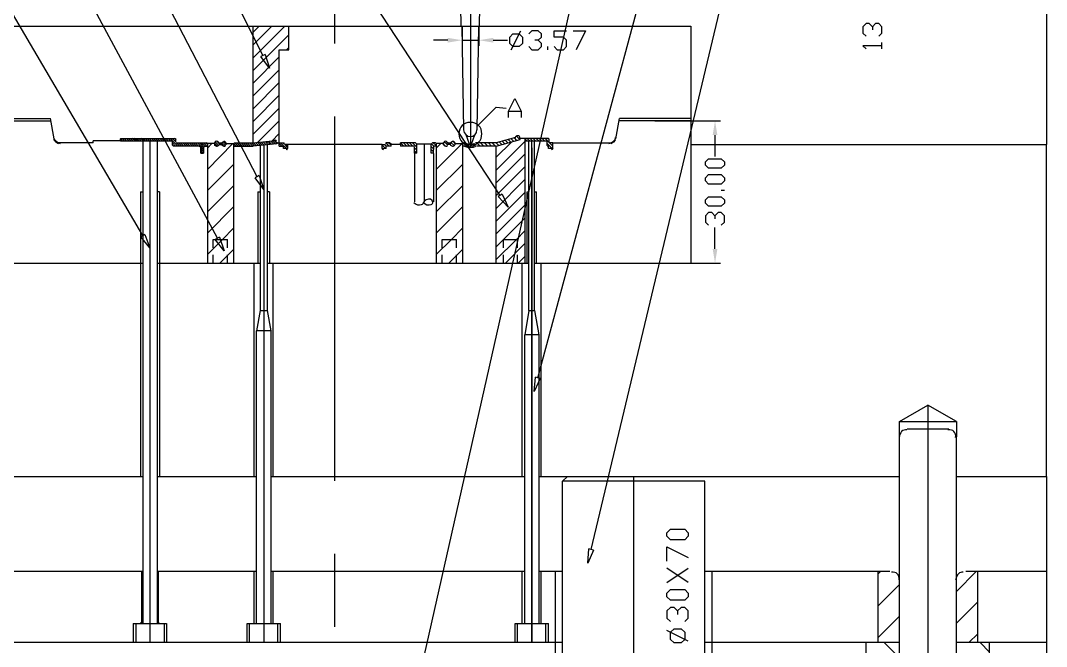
# Model space of a CAD drawing. Header units: inches. Extents: x 0 to 325, y 148 to 354.
# Drawn here: x 153 to 205.8, y 183 to 215.3 of the extents above; entities that cross this region are included whole.
import ezdxf

# ---------------------------------------------------------------- set-up
doc = ezdxf.new("R2010")
doc.units = ezdxf.units.IN
doc.header["$MEASUREMENT"] = 0

# ---------------------------------------------------------------- blocks, each defined once
blk = doc.blocks.new('AHH1270-500010_3')
at = {"transparency": 33554687}
for points in [[(175.022, 214.132), (175.755, 214.254), (175.022, 214.376)], [(177.359, 214.132), (176.626, 214.254), (177.358, 214.376)], [(188.902, 209.369), (188.78, 210.102), (188.658, 209.369)], [(188.902, 203.507), (188.78, 202.774), (188.658, 203.507)]]:
    blk.add_hatch(color=1, dxfattribs=at).paths.add_polyline_path(points)
at = {"color": 1, "transparency": 33554687}
for points in [[(182.409, 188.027), (195.54, 243.099), (196.268, 243.099)], [(165.505, 213.467), (150.933, 242.74), (150.2, 242.74)], [(177.725, 206.26), (153.816, 242.725), (153.083, 242.725)], [(172.515, 176.815), (187.368, 242.661), (188.101, 242.661)], [(179.659, 196.858), (192.037, 242.789), (192.691, 242.789)], [(159.311, 204.189), (136.852, 242.469), (136.124, 242.469)], [(163.158, 204.051), (142.515, 242.425), (141.782, 242.425)], [(165.205, 207.219), (146.893, 242.425), (146.16, 242.425)], [(176.186, 229.801), (176.186, 208.73)], [(169.209, 214.082), (169.209, 217.836)], [(196.883, 214.943), (196.721, 215.106), (196.558, 215.106), (196.396, 214.943), (196.396, 214.619), (196.558, 214.456)], [(197.208, 214.456), (197.375, 214.619), (197.375, 214.943), (197.208, 215.106), (197.045, 215.106), (196.883, 214.943), (196.883, 214.781)], [(175.753, 214.968), (175.753, 213.959)], [(176.623, 214.988), (176.623, 213.959)], [(178.375, 213.925), (178.213, 214.087), (178.213, 214.412), (178.375, 214.579), (178.7, 214.579), (178.862, 214.412), (178.862, 214.087), (178.7, 213.925), (178.375, 213.925)], [(178.291, 213.763), (178.783, 214.742)], [(179.679, 214.25), (179.841, 214.412), (179.841, 214.579), (179.679, 214.742), (179.349, 214.742), (179.187, 214.579)], [(180.49, 213.925), (180.653, 213.763), (180.977, 213.763), (181.14, 213.925), (181.14, 214.25), (180.977, 214.412), (180.49, 214.412), (180.49, 214.742), (181.14, 214.742)], [(181.469, 214.742), (182.119, 214.742), (181.632, 213.763)], [(175.02, 214.25), (174.287, 214.25)], [(175.753, 214.25), (176.623, 214.25)], [(177.356, 214.25), (178.09, 214.25)], [(179.187, 213.925), (179.349, 213.763), (179.679, 213.763), (179.841, 213.925), (179.841, 214.087), (179.679, 214.25), (179.511, 214.25)], [(197.375, 213.969), (196.396, 213.969), (196.558, 213.802)], [(197.375, 213.802), (197.375, 214.132)], [(165.618, 213.521), (165.834, 212.808), (165.397, 213.413)], [(165.618, 213.521), (165.397, 213.413)], [(180.166, 213.763), (180.166, 213.925)], [(169.209, 191.555), (169.209, 210.329)], [(185.681, 210.097), (189.07, 210.097)], [(188.775, 209.364), (188.775, 208.267)], [(162.371, 208.41), (162.371, 208.976)], [(189.267, 207.82), (189.105, 207.657), (188.45, 207.657), (188.288, 207.82), (188.288, 207.982), (188.45, 208.144), (189.105, 208.144), (189.267, 207.982), (189.267, 207.82)], [(165.313, 207.278), (165.544, 206.57), (165.097, 207.165)], [(165.313, 207.278), (165.097, 207.165)], [(189.267, 207.008), (189.105, 206.84), (188.45, 206.84), (188.288, 207.008), (188.288, 207.17), (188.45, 207.332), (189.105, 207.332), (189.267, 207.17), (189.267, 207.008)], [(177.829, 206.329), (178.124, 205.65), (177.622, 206.196)], [(177.829, 206.329), (177.622, 206.196)], [(189.267, 205.866), (189.105, 205.704), (188.45, 205.704), (188.288, 205.866), (188.288, 206.029), (188.45, 206.191), (189.105, 206.191), (189.267, 206.029), (189.267, 205.866)], [(189.267, 206.516), (189.105, 206.516)], [(188.775, 205.212), (188.613, 205.379), (188.45, 205.379), (188.288, 205.212), (188.288, 204.887), (188.45, 204.725)], [(189.105, 204.725), (189.267, 204.887), (189.267, 205.212), (189.105, 205.379), (188.942, 205.379), (188.775, 205.212), (188.775, 205.05)], [(188.775, 203.505), (188.775, 204.602)], [(159.419, 204.248), (159.685, 203.554), (159.208, 204.125)], [(159.419, 204.248), (159.208, 204.125)], [(163.266, 204.105), (163.503, 203.402), (163.05, 203.992)], [(163.266, 204.105), (163.05, 203.992)], [(187.531, 202.772), (189.07, 202.772)], [(179.777, 196.829), (179.472, 196.155), (179.541, 196.893)], [(179.777, 196.829), (179.541, 196.893)], [(199.741, 195.461), (199.741, 168.575)], [(187.403, 188.706), (187.221, 188.524), (186.488, 188.524), (186.305, 188.706), (186.305, 188.888), (186.488, 189.075), (187.221, 189.075), (187.403, 188.888), (187.403, 188.706)], [(186.305, 187.422), (186.305, 188.155), (187.403, 187.609)], [(169.209, 184.042), (169.209, 187.796)], [(182.527, 187.998), (182.237, 187.314), (182.291, 188.057)], [(182.527, 187.998), (182.291, 188.057)], [(187.403, 186.325), (186.305, 187.058)], [(186.305, 186.325), (187.403, 187.058)], [(187.403, 185.592), (187.221, 185.41), (186.488, 185.41), (186.305, 185.592), (186.305, 185.774), (186.488, 185.961), (187.221, 185.961), (187.403, 185.774), (187.403, 185.592)], [(186.852, 184.859), (186.67, 185.041), (186.488, 185.041), (186.305, 184.859), (186.305, 184.495), (186.488, 184.308)], [(187.221, 184.308), (187.403, 184.495), (187.403, 184.859), (187.221, 185.041), (187.039, 185.041), (186.852, 184.859), (186.852, 184.677)], [(187.403, 183.304), (186.305, 183.851)], [(187.221, 183.393), (187.039, 183.211), (186.67, 183.211), (186.488, 183.393), (186.488, 183.762), (186.67, 183.944), (187.039, 183.944), (187.221, 183.762), (187.221, 183.393)]]:
    blk.add_lwpolyline(points, dxfattribs=at)
at = {"color": 4, "transparency": 33554687}
for points in [[(205.847, 221.093), (205.847, 208.877)], [(175.718, 214.983), (175.63, 220.119)], [(176.653, 214.983), (176.746, 220.119)], [(150.888, 214.983), (187.531, 214.983)], [(164.998, 208.976), (164.998, 214.983)], [(164.998, 214.673), (165.308, 214.983)], [(164.998, 214.013), (165.967, 214.983)], [(164.998, 213.354), (166.627, 214.983)], [(164.998, 212.7), (166.833, 214.535)], [(166.833, 213.763), (166.833, 214.983)], [(175.846, 209.635), (175.753, 214.983)], [(176.53, 209.635), (176.623, 214.983)], [(187.531, 214.983), (187.531, 202.772)], [(166.346, 208.976), (166.346, 213.763)], [(166.346, 213.763), (166.833, 213.763)], [(166.72, 213.763), (166.833, 213.881)], [(164.998, 212.041), (166.346, 213.389)], [(164.998, 211.381), (166.346, 212.734)], [(164.998, 210.722), (166.346, 212.075)], [(164.998, 210.068), (166.346, 211.416)], [(176.535, 209.832), (177.504, 210.806), (178.026, 210.757)], [(178.149, 210.27), (178.149, 210.594), (178.473, 211.249), (178.798, 210.594), (178.798, 210.27)], [(164.998, 209.409), (166.346, 210.757)], [(178.149, 210.594), (178.798, 210.594)], [(150.888, 210.22), (154.563, 210.22)], [(150.888, 210.097), (154.583, 210.097)], [(154.745, 209.177), (154.563, 210.22)], [(165.244, 208.995), (166.346, 210.102)], [(183.673, 209.177), (183.855, 210.22)], [(187.531, 210.097), (183.836, 210.097)], [(187.531, 210.22), (183.855, 210.22)], [(165.962, 209.059), (166.346, 209.443)], [(176.136, 208.902), (175.969, 209.374)], [(176.235, 208.902), (176.407, 209.374)], [(178.995, 209.197), (178.749, 209.197)], [(178.995, 209.197), (178.995, 209.049)], [(156.753, 208.976), (154.986, 208.976)], [(156.753, 208.976), (156.753, 209.074)], [(158.17, 209.074), (156.753, 209.074)], [(162.642, 208.926), (162.592, 208.976)], [(163.02, 208.926), (162.642, 208.926)], [(162.642, 208.926), (162.642, 202.772)], [(162.642, 208.7), (162.868, 208.926)], [(162.642, 207.603), (163.96, 208.926)], [(163.02, 208.872), (163.02, 208.981)], [(163.611, 208.872), (163.611, 208.981)], [(163.611, 208.926), (163.99, 208.926)], [(163.99, 208.926), (164.039, 208.976)], [(163.99, 208.926), (163.99, 202.772)], [(169.209, 208.877), (166.774, 208.877)], [(171.64, 208.877), (169.209, 208.877)], [(171.64, 208.877), (169.209, 208.877)], [(172.097, 208.902), (172.024, 208.976)], [(172.097, 208.902), (172.589, 208.902)], [(172.589, 208.902), (172.589, 208.976)], [(172.589, 208.902), (172.589, 208.803)], [(174.168, 208.902), (173.435, 208.902)], [(174.808, 208.926), (174.429, 208.926)], [(174.429, 208.926), (174.429, 202.772)], [(174.429, 208.7), (174.656, 208.926)], [(174.429, 207.603), (175.753, 208.926)], [(174.808, 208.872), (174.808, 208.981)], [(175.398, 208.872), (175.398, 208.981)], [(175.398, 208.926), (175.777, 208.926), (175.826, 208.976)], [(175.777, 208.926), (175.777, 202.772)], [(177.499, 207.549), (178.995, 209.045)], [(177.499, 208.208), (178.311, 209.015)], [(177.499, 208.803), (177.499, 202.772)], [(178.995, 209.049), (178.995, 202.772)], [(180.436, 208.976), (183.432, 208.976)], [(187.531, 208.877), (205.847, 208.877)], [(205.847, 191.781), (205.847, 208.877)], [(177.499, 206.89), (178.995, 208.385)], [(162.642, 206.506), (163.99, 207.859)], [(174.429, 206.506), (175.777, 207.859)], [(177.499, 206.235), (178.995, 207.726)], [(162.642, 205.409), (163.99, 206.762)], [(174.429, 205.409), (175.777, 206.762)], [(177.499, 205.576), (178.995, 207.072)], [(177.499, 204.917), (178.995, 206.412)], [(162.642, 204.312), (163.99, 205.665)], [(174.429, 204.312), (175.777, 205.665)], [(177.499, 204.258), (178.995, 205.753)], [(177.893, 203.992), (178.995, 205.094)], [(163.414, 203.992), (163.99, 204.568)], [(175.207, 203.992), (175.777, 204.568)], [(178.552, 203.992), (178.995, 204.44)], [(162.642, 203.215), (163.414, 203.992)], [(162.947, 203.992), (163.68, 203.992)], [(162.947, 203.569), (162.947, 203.992)], [(163.68, 203.569), (163.68, 203.992)], [(174.429, 203.215), (175.207, 203.992)], [(174.739, 203.992), (175.467, 203.992)], [(174.739, 203.569), (174.739, 203.992)], [(175.467, 203.569), (175.467, 203.992)], [(177.499, 202.944), (178.552, 203.992)], [(177.499, 203.603), (177.883, 203.982)], [(177.883, 203.569), (177.883, 203.992), (178.616, 203.992)], [(178.616, 203.569), (178.616, 203.992)], [(163.291, 202.772), (163.99, 203.47)], [(175.079, 202.772), (175.777, 203.47)], [(177.986, 202.772), (178.995, 203.78)], [(162.947, 202.772), (162.947, 203.195)], [(163.68, 202.772), (163.68, 203.195)], [(174.739, 202.772), (174.739, 203.195)], [(175.467, 202.772), (175.467, 203.195)], [(177.883, 202.772), (177.883, 203.195)], [(178.616, 202.772), (178.616, 203.195)], [(178.645, 202.772), (178.995, 203.121)], [(150.888, 202.772), (159.316, 202.772)], [(160.049, 202.772), (165.362, 202.772)], [(165.726, 202.772), (179.201, 202.772)], [(179.492, 202.772), (187.531, 202.772)], [(198.275, 194.615), (199.741, 195.461)], [(201.207, 194.615), (199.741, 195.461)], [(198.275, 194.615), (201.207, 194.615)], [(198.275, 193.833), (198.275, 194.615)], [(201.207, 194.615), (201.207, 193.833)], [(200.814, 194.221), (198.669, 194.221)], [(198.275, 170.041), (198.275, 193.833)], [(201.207, 170.041), (201.207, 193.833)], [(142.584, 191.781), (158.238, 191.781)], [(158.238, 191.781), (159.316, 191.781)], [(160.049, 191.781), (165.18, 191.781)], [(165.913, 191.781), (178.98, 191.781)], [(179.713, 191.781), (198.275, 191.781)], [(205.847, 191.781), (205.847, 174.68), (201.207, 174.68)], [(201.207, 191.781), (205.847, 191.781)], [(158.238, 186.896), (140.508, 186.896)], [(159.316, 186.896), (158.238, 186.896)], [(165.18, 186.896), (160.049, 186.896)], [(178.98, 186.896), (165.913, 186.896)], [(180.933, 186.896), (179.713, 186.896)], [(197.788, 186.896), (188.264, 186.896)], [(197.178, 186.773), (197.296, 186.896)], [(197.178, 183.231), (197.178, 186.896)], [(201.207, 185.868), (202.231, 186.896)], [(205.847, 186.896), (201.694, 186.896)], [(202.304, 183.231), (202.304, 186.896)], [(197.178, 185.13), (198.275, 186.227)], [(201.207, 184.224), (202.304, 185.322)], [(197.178, 183.486), (198.275, 184.584)], [(201.857, 183.231), (202.304, 183.678)], [(158.238, 183.231), (132.572, 183.231)], [(180.933, 183.231), (158.238, 183.231)], [(198.275, 183.231), (188.264, 183.231)], [(196.568, 182.257), (196.568, 183.231)], [(198.275, 182.448), (197.493, 183.231)], [(205.847, 183.231), (201.207, 183.231)], [(202.915, 182.739), (202.427, 183.231)], [(202.915, 182.257), (202.915, 183.231)]]:
    blk.add_lwpolyline(points, dxfattribs=at)
at = {"color": 3, "transparency": 33554687}
for points in [[(158.17, 209.148), (158.174, 209.177), (158.189, 209.187), (158.219, 209.197)], [(158.219, 209.197), (160.964, 209.197)], [(158.381, 209.074), (158.258, 209.197)], [(158.484, 209.074), (158.361, 209.197)], [(158.593, 209.074), (158.47, 209.197)], [(158.701, 209.074), (158.578, 209.197)], [(158.809, 209.074), (158.686, 209.197)], [(158.917, 209.074), (158.794, 209.197)], [(159.021, 209.074), (158.898, 209.197)], [(159.129, 209.074), (159.006, 209.197)], [(159.237, 209.074), (159.114, 209.197)], [(159.345, 209.074), (159.222, 209.197)], [(159.454, 209.074), (159.331, 209.197)], [(159.557, 209.074), (159.434, 209.197)], [(159.665, 209.074), (159.542, 209.197)], [(159.773, 209.074), (159.65, 209.197)], [(159.882, 209.074), (159.759, 209.197)], [(159.99, 209.074), (159.867, 209.197)], [(160.093, 209.074), (159.97, 209.197)], [(160.201, 209.074), (160.078, 209.197)], [(160.31, 209.074), (160.187, 209.197)], [(160.418, 209.074), (160.295, 209.197)], [(160.526, 209.074), (160.403, 209.197)], [(160.629, 209.074), (160.511, 209.197)], [(160.738, 209.074), (160.615, 209.197)], [(160.846, 209.074), (160.723, 209.197)], [(161.013, 209.015), (160.831, 209.197)], [(161.013, 209.118), (160.939, 209.197)], [(160.964, 209.197), (160.993, 209.187), (161.003, 209.177), (161.013, 209.148)], [(178.503, 209.241), (177.519, 208.976)], [(177.519, 208.803), (178.749, 209.133), (178.749, 209.217)], [(178.582, 209.089), (178.449, 209.222)], [(178.739, 209.128), (178.557, 209.315)], [(180.18, 209.197), (178.995, 209.197)], [(179.256, 209.049), (179.108, 209.197)], [(179.408, 209.049), (179.26, 209.197)], [(179.561, 209.049), (179.418, 209.197)], [(179.718, 209.049), (179.57, 209.197)], [(179.87, 209.049), (179.723, 209.197)], [(180.023, 209.049), (179.875, 209.197)], [(180.235, 208.99), (180.028, 209.197)], [(180.235, 209.148), (180.225, 209.177), (180.21, 209.187), (180.18, 209.197)], [(180.235, 209.148), (180.18, 209.197)], [(158.17, 209.074), (158.17, 209.148)], [(158.17, 209.074), (160.851, 209.074)], [(158.273, 209.074), (158.174, 209.172)], [(160.851, 208.853), (160.851, 209.074)], [(161.116, 208.803), (160.851, 209.069)], [(161.008, 208.803), (160.851, 208.961)], [(160.905, 208.803), (160.851, 208.853)], [(160.861, 208.843), (160.861, 208.843)], [(162.223, 208.803), (160.9, 208.803)], [(161.013, 209), (161.013, 209.148)], [(161.013, 209), (161.013, 209)], [(161.038, 208.976), (162.592, 208.976)], [(161.225, 208.803), (161.052, 208.976)], [(161.333, 208.803), (161.161, 208.976)], [(161.436, 208.803), (161.264, 208.976)], [(161.544, 208.803), (161.372, 208.976)], [(161.653, 208.803), (161.48, 208.976)], [(161.761, 208.803), (161.589, 208.976)], [(161.869, 208.803), (161.697, 208.976)], [(161.972, 208.803), (161.8, 208.976)], [(162.081, 208.803), (161.909, 208.976)], [(162.189, 208.803), (162.017, 208.976)], [(162.445, 208.656), (162.125, 208.976)], [(162.297, 208.73), (162.223, 208.803)], [(162.45, 208.759), (162.233, 208.976)], [(162.297, 208.434), (162.297, 208.73)], [(162.445, 208.548), (162.297, 208.695)], [(162.514, 208.803), (162.337, 208.976)], [(162.617, 208.803), (162.445, 208.976)], [(162.519, 208.803), (162.445, 208.73)], [(162.445, 208.73), (162.445, 208.434)], [(162.519, 208.803), (162.642, 208.803)], [(162.568, 208.976), (162.642, 208.902)], [(163.153, 208.808), (163.02, 208.936)], [(163.222, 208.843), (163.05, 209.015)], [(163.296, 208.877), (163.124, 209.049)], [(163.242, 208.976), (163.384, 208.976)], [(163.242, 208.877), (163.384, 208.877)], [(163.473, 208.808), (163.306, 208.976)], [(163.562, 208.823), (163.394, 208.99)], [(163.611, 208.887), (163.453, 209.04)], [(163.99, 208.803), (164.998, 208.803)], [(164.117, 208.803), (163.994, 208.931)], [(164.039, 208.976), (164.998, 208.976)], [(164.226, 208.803), (164.054, 208.976)], [(164.334, 208.803), (164.162, 208.976)], [(164.442, 208.803), (164.27, 208.976)], [(164.55, 208.803), (164.378, 208.976)], [(164.659, 208.803), (164.486, 208.976)], [(164.762, 208.803), (164.59, 208.976)], [(164.87, 208.803), (164.698, 208.976)], [(164.978, 208.803), (164.806, 208.976)], [(165.077, 208.808), (164.914, 208.976)], [(164.998, 208.976), (165.997, 209.064)], [(166.223, 208.912), (164.998, 208.803)], [(165.175, 208.818), (165.018, 208.976)], [(165.274, 208.828), (165.116, 208.985)], [(165.372, 208.838), (165.215, 208.995)], [(165.47, 208.843), (165.313, 209.005)], [(165.574, 208.853), (165.411, 209.01)], [(165.672, 208.862), (165.51, 209.02)], [(165.771, 208.872), (165.613, 209.03)], [(165.869, 208.882), (165.711, 209.04)], [(165.967, 208.887), (165.81, 209.045)], [(166.066, 208.897), (165.908, 209.054)], [(166.164, 208.907), (166.002, 209.069)], [(166.223, 208.951), (166.061, 209.113)], [(166.223, 209), (166.223, 208.912)], [(166.223, 208.976), (166.592, 208.976)], [(166.346, 208.803), (166.346, 208.976)], [(166.479, 208.803), (166.346, 208.936)], [(166.346, 208.803), (166.568, 208.803)], [(166.371, 208.803), (166.371, 208.803)], [(166.75, 208.641), (166.415, 208.976)], [(166.592, 208.907), (166.523, 208.976)], [(166.568, 208.68), (166.568, 208.803)], [(166.602, 208.68), (166.568, 208.715)], [(166.691, 208.68), (166.568, 208.68)], [(166.592, 208.902), (166.592, 208.976)], [(166.592, 208.902), (166.592, 208.902)], [(166.774, 208.877), (166.617, 208.877)], [(166.774, 208.72), (166.622, 208.877)], [(166.691, 208.68), (166.735, 208.607)], [(166.774, 208.828), (166.73, 208.877)], [(166.735, 208.607), (166.774, 208.68)], [(166.774, 208.877), (166.774, 208.68)], [(171.64, 208.68), (171.64, 208.877)], [(171.64, 208.877), (171.802, 208.877)], [(171.812, 208.68), (171.64, 208.848)], [(171.704, 208.636), (171.64, 208.695)], [(171.684, 208.607), (171.64, 208.68)], [(171.684, 208.607), (171.728, 208.68)], [(171.851, 208.68), (171.728, 208.68)], [(171.851, 208.794), (171.768, 208.877)], [(171.802, 208.877), (171.802, 208.877)], [(171.802, 208.877), (171.802, 208.877)], [(171.827, 208.976), (171.827, 208.902)], [(172.024, 208.976), (171.827, 208.976)], [(171.994, 208.803), (171.827, 208.971)], [(171.851, 208.68), (171.851, 208.803)], [(172.097, 208.803), (171.851, 208.803)], [(172.097, 208.853), (171.974, 208.976)], [(172.097, 208.803), (172.097, 208.902)], [(172.761, 208.803), (172.589, 208.976)], [(173.362, 208.976), (172.589, 208.976)], [(173.288, 208.803), (172.589, 208.803)], [(172.609, 208.803), (172.609, 208.803)], [(172.914, 208.803), (172.742, 208.976)], [(173.066, 208.803), (172.894, 208.976)], [(173.219, 208.803), (173.047, 208.976)], [(173.435, 208.744), (173.204, 208.976)], [(173.312, 208.779), (173.312, 208.779)], [(173.312, 208.434), (173.312, 208.779)], [(173.435, 208.592), (173.312, 208.715)], [(173.435, 208.902), (173.362, 208.976)], [(173.435, 208.434), (173.435, 208.902)], [(174.168, 208.902), (174.242, 208.976)], [(174.168, 208.434), (174.168, 208.902)], [(174.291, 208.651), (174.168, 208.774)], [(174.301, 208.799), (174.183, 208.912)], [(174.38, 208.976), (174.242, 208.976)], [(174.429, 208.823), (174.272, 208.976)], [(174.291, 208.434), (174.301, 208.803)], [(174.429, 208.803), (174.301, 208.803)], [(174.301, 208.799), (174.301, 208.799)], [(174.429, 208.926), (174.38, 208.976)], [(174.906, 208.803), (174.808, 208.902)], [(175.015, 208.848), (174.843, 209.02)], [(175.015, 209), (175.015, 209)], [(175.029, 208.976), (175.177, 208.976)], [(175.177, 208.877), (175.029, 208.877)], [(175.138, 208.877), (175.039, 208.976)], [(175.349, 208.823), (175.182, 208.985)], [(175.398, 208.926), (175.275, 209.049)], [(175.826, 208.803), (175.777, 208.853)], [(175.89, 208.803), (175.777, 208.803)], [(176.033, 208.749), (175.817, 208.966)], [(175.925, 208.976), (175.826, 208.976)], [(175.89, 208.803), (175.89, 208.803)], [(176.2, 208.735), (175.989, 208.946)], [(176.338, 208.749), (176.186, 208.907)], [(176.456, 208.789), (176.318, 208.922)], [(177.519, 208.976), (176.451, 208.976)], [(177.519, 208.803), (176.496, 208.803)], [(176.687, 208.803), (176.515, 208.976)], [(176.535, 208.803), (176.535, 208.803)], [(176.545, 208.803), (176.545, 208.803)], [(176.884, 208.803), (176.712, 208.976)], [(177.081, 208.803), (176.909, 208.976)], [(177.278, 208.803), (177.111, 208.976)], [(177.479, 208.803), (177.307, 208.976)], [(177.642, 208.838), (177.504, 208.976)], [(177.799, 208.877), (177.666, 209.015)], [(177.957, 208.922), (177.819, 209.054)], [(178.114, 208.961), (177.976, 209.099)], [(178.272, 209.005), (178.134, 209.138)], [(178.424, 209.045), (178.291, 209.182)], [(179.103, 209.049), (178.995, 209.158)], [(180.126, 209.049), (178.995, 209.049)], [(180.126, 209.049), (180.126, 208.853)], [(180.417, 208.656), (180.126, 208.946)], [(180.126, 208.853), (180.136, 208.823), (180.146, 208.813), (180.175, 208.803)], [(180.205, 208.803), (180.175, 208.803)], [(180.205, 208.68), (180.205, 208.803)], [(180.239, 208.68), (180.205, 208.715)], [(180.348, 208.68), (180.205, 208.68)], [(180.235, 209), (180.235, 209.148)], [(180.436, 208.789), (180.244, 208.981)], [(180.259, 208.976), (180.259, 208.976)], [(180.259, 208.976), (180.259, 208.976)], [(180.436, 208.976), (180.259, 208.976)], [(180.348, 208.68), (180.392, 208.607)], [(180.436, 208.68), (180.392, 208.607)], [(180.436, 208.68), (180.436, 208.976)], [(162.445, 208.439), (162.297, 208.587)], [(162.341, 208.434), (162.297, 208.484)], [(162.297, 208.434), (162.445, 208.434)], [(173.435, 208.439), (173.312, 208.557)], [(173.435, 208.434), (173.312, 208.434)], [(174.291, 208.498), (174.168, 208.621)], [(174.203, 208.434), (174.168, 208.469)], [(174.291, 208.434), (174.168, 208.434)]]:
    blk.add_lwpolyline(points, dxfattribs=at)
at = {"color": 6, "transparency": 33554687}
for points in [[(159.316, 209.074), (159.316, 191.781)], [(159.685, 209.074), (159.685, 183.231)], [(160.049, 209.074), (160.049, 191.781)], [(165.362, 208.838), (165.362, 200.327)], [(165.544, 208.853), (165.544, 183.231)], [(165.726, 208.867), (165.726, 200.327)], [(173.8, 208.902), (173.8, 205.925)], [(179.201, 200.327), (179.201, 209.049)], [(179.344, 208.705), (179.344, 183.231), (179.344, 209.049)], [(179.492, 200.327), (179.492, 209.049)], [(173.312, 208.425), (173.312, 205.925)], [(174.291, 208.425), (174.291, 205.925)], [(159.193, 206.437), (159.193, 191.781)], [(159.193, 206.437), (159.316, 206.437)], [(160.172, 206.437), (160.049, 206.437)], [(160.172, 206.437), (160.172, 191.781)], [(165.239, 206.437), (165.239, 202.772)], [(165.239, 206.437), (165.362, 206.437)], [(165.849, 206.437), (165.726, 206.437)], [(165.849, 206.437), (165.849, 202.772)], [(179.103, 202.772), (179.103, 206.437), (179.201, 206.437)], [(179.492, 206.437), (179.59, 206.437)], [(179.59, 202.772), (179.59, 206.437)], [(165.057, 191.781), (165.057, 202.772)], [(166.036, 191.781), (166.036, 202.772)], [(178.857, 191.781), (178.857, 202.772)], [(179.836, 191.781), (179.836, 202.772)], [(165.362, 200.327), (165.18, 199.289)], [(165.362, 200.327), (165.726, 200.327)], [(165.726, 200.327), (165.913, 199.289)], [(179.201, 200.327), (178.98, 199.082)], [(179.492, 200.327), (179.713, 199.082), (178.98, 199.082)], [(179.201, 200.327), (179.492, 200.327)], [(165.18, 184.21), (165.18, 199.289)], [(165.913, 199.289), (165.18, 199.289)], [(165.913, 199.289), (165.913, 184.21)], [(178.98, 184.21), (178.98, 199.082)], [(179.713, 199.082), (179.713, 184.21)], [(159.316, 191.781), (159.316, 184.21)], [(160.049, 191.781), (160.049, 186.896)], [(159.257, 186.896), (159.257, 184.283)], [(160.049, 186.896), (160.049, 184.21)], [(160.113, 186.896), (160.113, 184.283)], [(165.057, 184.21), (165.057, 186.896)], [(165.057, 184.21), (165.057, 186.896)], [(166.036, 184.21), (166.036, 186.896)], [(166.036, 184.21), (166.036, 186.896)], [(178.857, 184.21), (178.857, 186.896)], [(179.836, 184.21), (179.836, 186.896)], [(158.829, 184.21), (160.536, 184.21), (160.536, 183.231)], [(158.829, 184.21), (158.829, 183.231)], [(158.952, 184.21), (158.952, 183.231)], [(159.257, 184.283), (159.183, 184.21)], [(159.257, 184.283), (159.316, 184.283)], [(160.049, 184.283), (160.113, 184.283)], [(160.113, 184.283), (160.182, 184.21)], [(160.418, 184.21), (160.418, 183.231)], [(164.688, 183.231), (164.688, 184.21), (166.4, 184.21)], [(164.811, 183.231), (164.811, 184.21)], [(166.277, 183.231), (166.277, 184.21)], [(166.4, 183.231), (166.4, 184.21)], [(178.493, 184.21), (180.2, 184.21)], [(178.493, 183.231), (178.493, 184.21)], [(178.611, 183.231), (178.611, 184.21)], [(180.077, 183.231), (180.077, 184.21)], [(180.2, 183.231), (180.2, 184.21)]]:
    blk.add_lwpolyline(points, dxfattribs=at)
at = {"color": 5, "transparency": 33554687}
for points in [[(181.179, 191.781), (180.933, 191.535)], [(184.598, 168.575), (184.598, 191.781)], [(180.933, 174.926), (180.933, 191.535)], [(188.264, 191.535), (180.933, 191.535)], [(188.264, 174.926), (188.264, 191.535)], [(180.569, 178.345), (180.569, 186.896)], [(188.628, 178.345), (188.628, 186.896)]]:
    blk.add_lwpolyline(points, dxfattribs=at)
at = {"color": 4, "transparency": 33554687}
for points, knots in [([(176.766, 209.433), (176.79, 209.103), (176.522, 208.835), (176.176, 208.794), (175.858, 208.835), (175.59, 209.103), (175.585, 209.433), (175.59, 209.767), (175.858, 210.035), (176.176, 210.024), (176.522, 210.035), (176.79, 209.767), (176.766, 209.433)], [0, 0, 0, 0, 1, 1, 1, 2, 2, 2, 3, 3, 3, 4, 4, 4, 4]), ([(175.831, 209.63), (175.848, 209.448), (176.001, 209.295), (176.176, 209.286), (176.379, 209.295), (176.532, 209.448), (176.52, 209.63)], [0, 0, 0, 0, 1, 1, 1, 2, 2, 2, 2])]:
    blk.add_open_spline(points, degree=3, knots=knots, dxfattribs=at)
for points in [[(154.726, 209.236), (154.761, 209.106), (154.913, 208.978), (155.07, 208.941)], [(183.309, 208.941), (183.51, 208.978), (183.662, 209.105), (183.654, 209.236)], [(154.726, 209.138), (154.768, 209.063), (154.87, 208.978), (154.972, 208.941)], [(183.408, 208.941), (183.553, 208.978), (183.655, 209.063), (183.654, 209.138)], [(198.659, 194.182), (198.453, 194.225), (198.278, 194.05), (198.265, 193.788)], [(201.168, 193.788), (201.209, 194.05), (201.034, 194.225), (200.774, 194.182)], [(198.265, 186.458), (198.278, 186.723), (198.103, 186.897), (197.872, 186.852)], [(201.562, 186.852), (201.384, 186.897), (201.209, 186.723), (201.168, 186.458)]]:
    blk.add_open_spline(points, degree=3, dxfattribs=at)
at = {"color": 3, "transparency": 33554687}
for points in [[(178.734, 209.187), (178.75, 209.286), (178.695, 209.341), (178.586, 209.335), (178.569, 209.341), (178.518, 209.299), (178.488, 209.236)], [(163.237, 208.941), (163.219, 209.04), (163.146, 209.068), (163.04, 209.04), (163.057, 209.03), (163.036, 209.009), (162.991, 208.941)], [(162.991, 208.843), (163.053, 208.814), (163.126, 208.789), (163.138, 208.794), (163.213, 208.831), (163.234, 208.853), (163.237, 208.843)], [(163.581, 208.941), (163.583, 209.043), (163.51, 209.069), (163.434, 208.99), (163.422, 209.027), (163.401, 209.005), (163.384, 208.941)], [(163.384, 208.843), (163.416, 208.818), (163.488, 208.789), (163.532, 208.794), (163.578, 208.828), (163.599, 208.849), (163.581, 208.843)], [(166.189, 208.99), (166.226, 209.07), (166.171, 209.125), (166.09, 209.089), (166.06, 209.125), (166.02, 209.103), (165.992, 209.04)], [(174.995, 208.941), (175.007, 209.04), (174.934, 209.068), (174.847, 209.04), (174.845, 209.03), (174.824, 209.009), (174.798, 208.941)], [(174.798, 208.843), (174.84, 208.814), (174.914, 208.789), (174.946, 208.794), (175.001, 208.831), (175.022, 208.853), (174.995, 208.843)], [(175.389, 208.941), (175.371, 209.043), (175.297, 209.069), (175.192, 208.99), (175.21, 209.027), (175.189, 209.005), (175.143, 208.941)], [(175.143, 208.843), (175.204, 208.818), (175.277, 208.789), (175.29, 208.794), (175.366, 208.828), (175.387, 208.849), (175.389, 208.843)]]:
    blk.add_open_spline(points, degree=3, knots=[0, 0, 0, 0, 1, 1, 1, 2, 2, 2, 2], dxfattribs=at)
for points in [[(175.881, 208.941), (176.089, 208.88), (176.292, 208.88), (176.422, 208.941)], [(175.881, 208.794), (176.082, 208.708), (176.307, 208.709), (176.471, 208.794)]]:
    blk.add_open_spline(points, degree=3, dxfattribs=at)
at = {"color": 6, "transparency": 33554687}
for points in [[(174.257, 205.891), (174.231, 206.062), (174.072, 206.121), (173.913, 206.039), (173.878, 206.033), (173.831, 205.986), (173.765, 205.891)], [(173.273, 205.891), (173.377, 205.792), (173.537, 205.732), (173.667, 205.793), (173.73, 205.821), (173.778, 205.868), (173.765, 205.891)], [(173.765, 205.891), (173.866, 205.792), (174.025, 205.732), (174.159, 205.793), (174.219, 205.821), (174.266, 205.868), (174.257, 205.891)]]:
    blk.add_open_spline(points, degree=3, knots=[0, 0, 0, 0, 1, 1, 1, 2, 2, 2, 2], dxfattribs=at)

msp = doc.modelspace()

# ---------------------------------------------------------------- block references
msp.add_blockref('AHH1270-500010_3', (0, 0))

doc.saveas('drawing.dxf')
